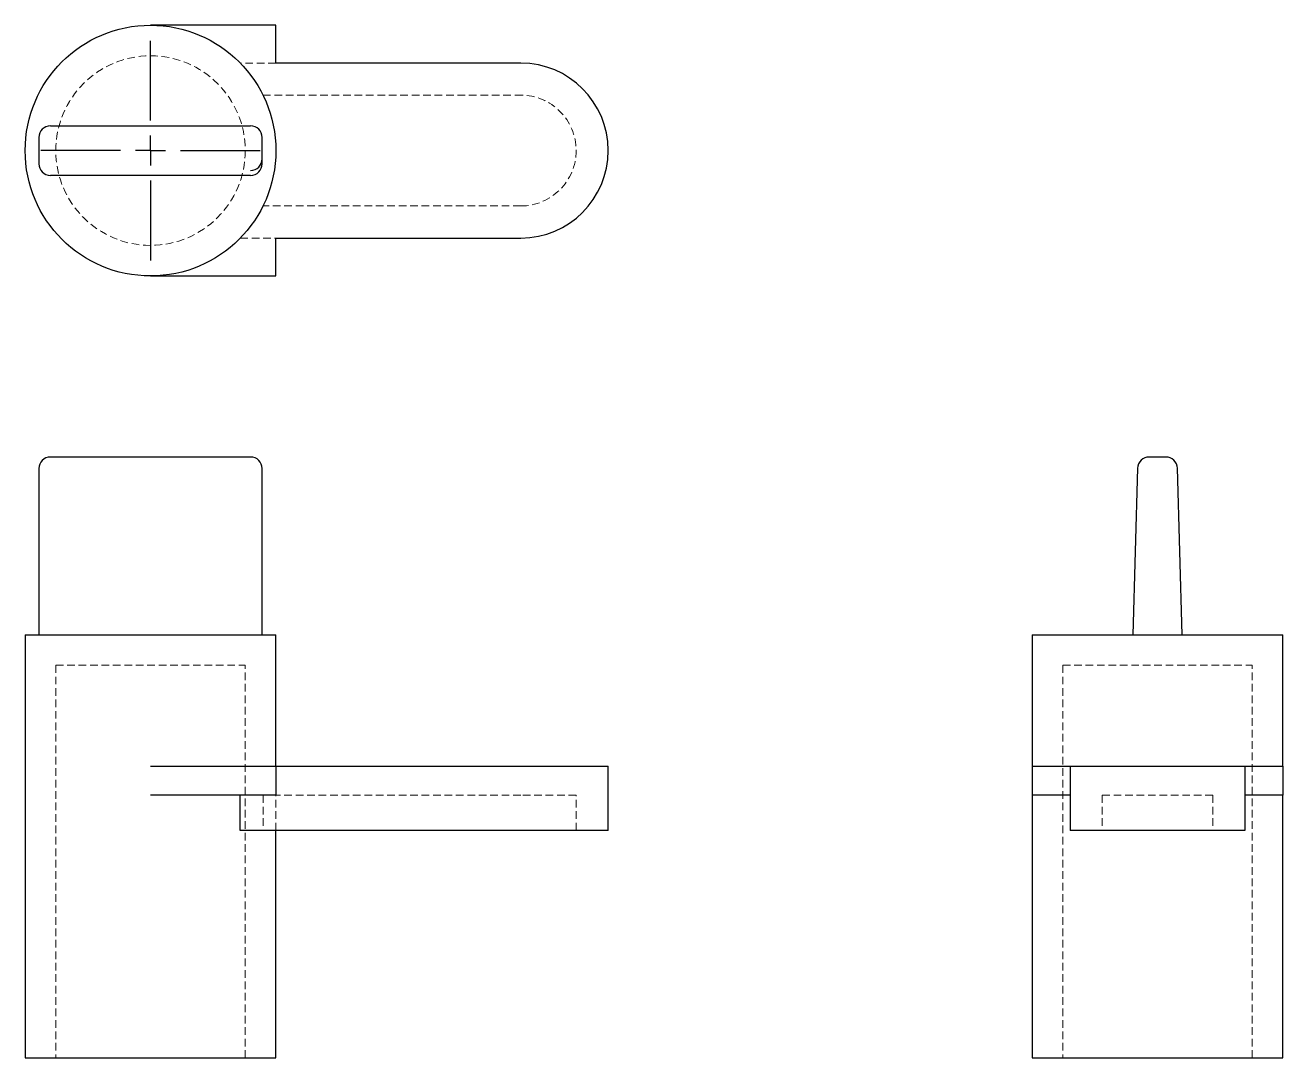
# Model space of a CAD drawing. Header units: millimetres. Extents: x 34 to 244, y 7 to 179.
import ezdxf

# ---------------------------------------------------------------- set-up
doc = ezdxf.new("R2010")
doc.units = ezdxf.units.MM
doc.linetypes.add('HIDDEN', pattern=[1.905, 1.27, -0.635])
doc.layers.add('10', color=7, linetype='Continuous')

# ---------------------------------------------------------------- blocks, each defined once
blk = doc.blocks.new('SW_CENTERMARKSYMBOL_0')
at = {"layer": '10', "color": 0}
for p, q in [((0, 5), (0, 18.28)), ((0, 0), (0, 2.5)), ((-5, 0), (-18.28, 0)), ((0, 0), (-2.5, 0)), ((0, 0), (0, -2.5)), ((0, 0), (2.5, 0)), ((5, 0), (18.28, 0)), ((0, -5), (0, -18.28))]:
    blk.add_line(p, q, dxfattribs=at)

msp = doc.modelspace()

# ---------------------------------------------------------------- linework, layer by layer
at = {"color": 7, "linetype": 'Continuous', "lineweight": 25}
for p, q in [((76.2, 178.87), (55.33, 178.87)), ((76.2, 172.56), (76.2, 178.87)), ((116.98, 172.56), (76.2, 172.56)), ((38.68, 162.13), (71.98, 162.13)), ((36.74, 160.18), (36.74, 159.37)), ((36.74, 159.37), (36.74, 156.63)), ((73.92, 159.37), (73.92, 160.18)), ((73.92, 156.63), (73.92, 159.37)), ((36.74, 156.63), (36.74, 155.82)), ((73.92, 155.82), (73.92, 156.63)), ((71.98, 153.87), (38.68, 153.87)), ((76.2, 143.44), (116.98, 143.44)), ((76.2, 137.13), (76.2, 143.44)), ((55.33, 137.13), (76.2, 137.13)), ((71.98, 107), (38.68, 107)), ((224.37, 107), (221.63, 107)), ((36.74, 105.06), (36.74, 77.39)), ((73.92, 77.39), (73.92, 105.06)), ((219.69, 105.12), (218.87, 77.39)), ((227.13, 77.39), (226.31, 105.12)), ((34.46, 77.39), (34.46, 7)), ((34.46, 77.39), (76.2, 77.39)), ((76.2, 55.54), (76.2, 77.39)), ((202.13, 77.39), (202.13, 55.54)), ((202.13, 77.39), (243.87, 77.39)), ((243.87, 55.54), (243.87, 77.39)), ((55.33, 55.54), (76.2, 55.54)), ((76.2, 55.54), (76.2, 50.69)), ((76.2, 55.54), (116.98, 55.54)), ((116.98, 55.54), (131.54, 55.54)), ((131.54, 44.86), (131.54, 55.54)), ((202.13, 55.54), (202.13, 50.69)), ((202.13, 55.54), (208.44, 55.54)), ((208.44, 55.54), (208.44, 44.86)), ((208.44, 55.54), (237.56, 55.54)), ((237.56, 55.54), (237.56, 44.86)), ((237.56, 55.54), (243.87, 55.54)), ((243.87, 55.54), (243.87, 50.69)), ((76.2, 50.69), (55.33, 50.69)), ((70.28, 44.86), (70.28, 50.69)), ((202.13, 50.69), (202.13, 7)), ((208.44, 50.69), (202.13, 50.69)), ((243.87, 50.69), (237.56, 50.69)), ((243.87, 7), (243.87, 50.69)), ((116.98, 44.86), (70.28, 44.86)), ((76.2, 7), (76.2, 44.86)), ((131.54, 44.86), (116.98, 44.86)), ((237.56, 44.86), (208.44, 44.86)), ((34.46, 7), (76.2, 7)), ((202.13, 7), (223, 7)), ((223, 7), (243.87, 7))]:
    msp.add_line(p, q, dxfattribs=at)
at = {"color": 7, "linetype": 'HIDDEN', "lineweight": 18}
for p, q in [((76.2, 172.56), (70.28, 172.56)), ((74.06, 167.22), (116.98, 167.22)), ((116.98, 148.78), (74.06, 148.78)), ((70.28, 143.44), (76.2, 143.44)), ((39.55, 72.34), (71.11, 72.34)), ((39.55, 72.34), (39.55, 7)), ((71.11, 7), (71.11, 72.34)), ((207.22, 72.34), (238.78, 72.34)), ((207.22, 72.34), (207.22, 7)), ((238.78, 7), (238.78, 72.34)), ((74.06, 50.69), (74.06, 44.86)), ((116.98, 50.69), (76.2, 50.69)), ((76.2, 44.86), (76.2, 50.69)), ((126.2, 50.69), (116.98, 50.69)), ((126.2, 44.86), (126.2, 50.69)), ((213.78, 50.69), (213.78, 44.86)), ((232.22, 50.69), (213.78, 50.69)), ((232.22, 50.69), (232.22, 44.86))]:
    msp.add_line(p, q, dxfattribs=at)
at = {"color": 7, "linetype": 'Continuous', "lineweight": 25}
msp.add_circle((55.33, 158), 20.87, dxfattribs=at)
at = {"color": 7, "linetype": 'HIDDEN', "lineweight": 18}
msp.add_circle((55.33, 158), 15.78, dxfattribs=at)
at = {"color": 7, "linetype": 'Continuous', "lineweight": 25}
for centre, radius, start, end in [((116.98, 158), 14.56, 270, 90), ((71.98, 156.63), 1.94, 269.9875, 359.9875), ((38.68, 105.06), 1.94, 90, 180), ((71.98, 105.06), 1.94, 0, 90), ((221.63, 105.06), 1.94, 90, 178.3098), ((224.37, 105.06), 1.94, 1.6902, 90)]:
    msp.add_arc(centre, radius, start, end, dxfattribs=at)
at = {"color": 7, "linetype": 'HIDDEN', "lineweight": 18}
msp.add_arc((116.98, 158), 9.22, 270, 90, dxfattribs=at)
at = {"color": 7, "linetype": 'Continuous', "lineweight": 25}
for centre, major_axis, start_param, end_param in [((38.68, 160.18), (0, 1.94), 0, 1.570796), ((71.98, 160.18), (0, 1.94), 4.712389, 6.283185), ((38.68, 155.82), (0, -1.94), 4.712389, 6.283185), ((71.98, 155.82), (0, -1.94), 0, 1.570796)]:
    msp.add_ellipse(centre, major_axis=major_axis, ratio=0.999565, start_param=start_param, end_param=end_param, dxfattribs=at)

# ---------------------------------------------------------------- block references
at = {"layer": '10'}
msp.add_blockref('SW_CENTERMARKSYMBOL_0', (55.33, 158), dxfattribs=at)

doc.saveas('drawing.dxf')
